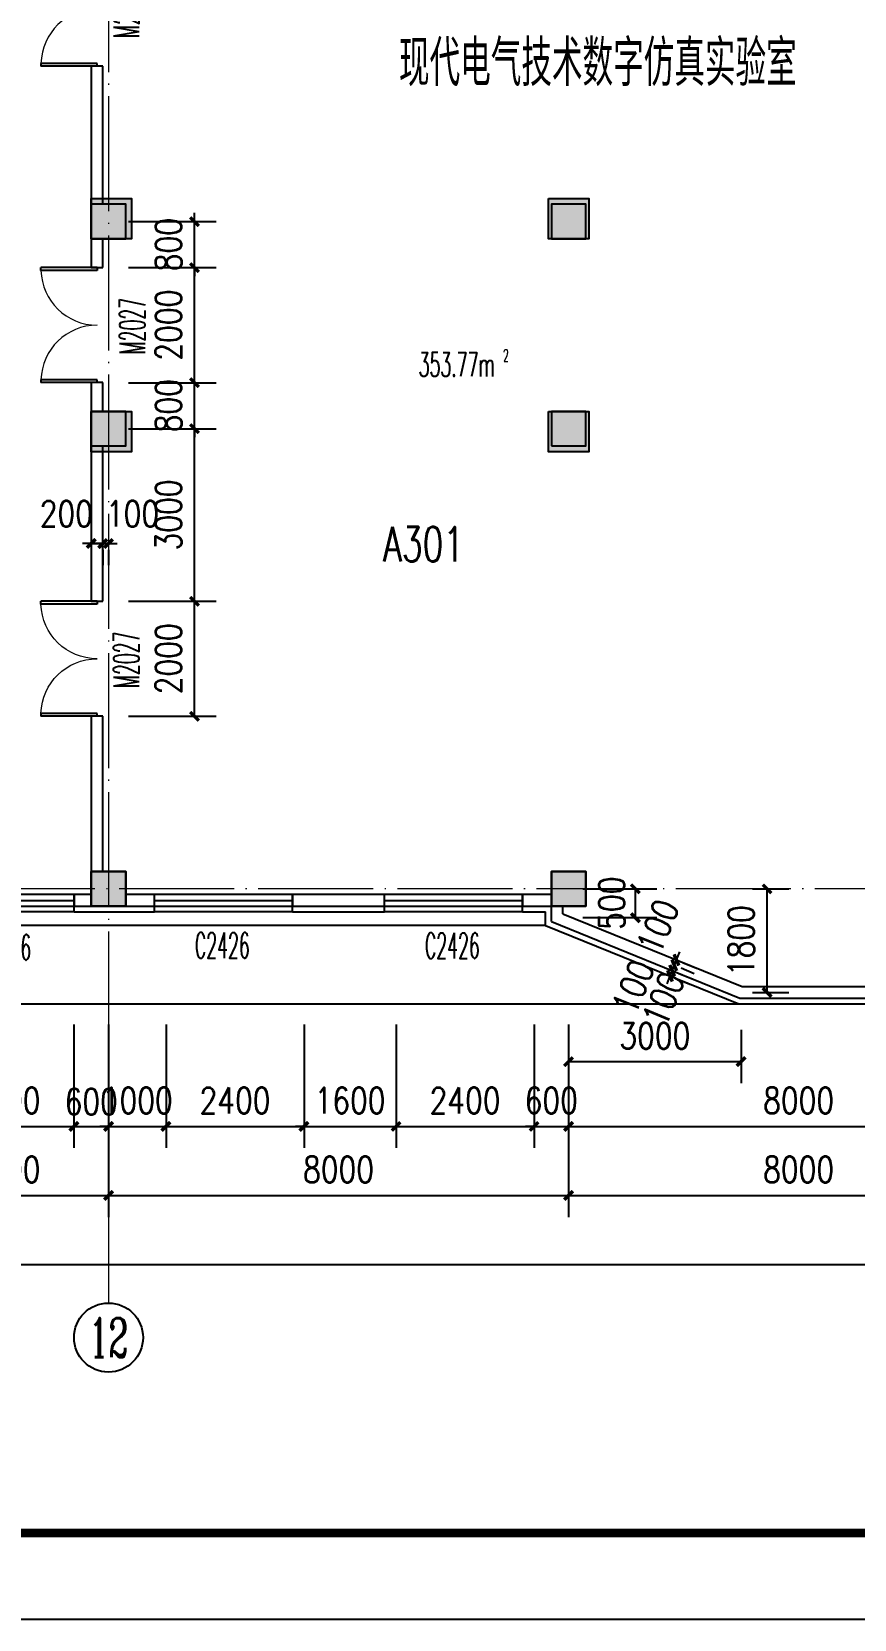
# Model space of a CAD drawing. Extents: x 1417642 to 3570900, y 124798 to 1191112.
# Drawn here: x 1523675 to 1537978, y 380098 to 407695 of the extents above; entities that cross this region are included whole.
import ezdxf
from ezdxf.enums import TextEntityAlignment as Align

# ---------------------------------------------------------------- set-up
doc = ezdxf.new("R2010")
doc.units = 0
doc.header["$LTSCALE"] = 1000
doc.header["$MEASUREMENT"] = 0
doc.linetypes.add('DOTE', pattern=[2.42, 2, -0.2, 0.02, -0.2])
doc.layers.get('0').update_dxf_attribs({"linetype": 'CONTINUOUS'})
doc.layers.get('Defpoints').update_dxf_attribs({"linetype": 'CONTINUOUS'})
for name, color, linetype in [('AXIS', 3, 'CONTINUOUS'), ('AXIS_TEXT', 7, 'CONTINUOUS'), ('colu', 2, 'CONTINUOUS'), ('COLUMN', 9, 'CONTINUOUS'), ('DOTE', 1, 'DOTE'), ('PUB_DIM', 3, 'CONTINUOUS'), ('PUB_HATCH', 8, 'CONTINUOUS'), ('PUB_TEXT', 40, 'CONTINUOUS'), ('PUB_TITLE', 4, 'CONTINUOUS'), ('SPACE', 7, 'CONTINUOUS'), ('SURFACE', 6, 'CONTINUOUS'), ('tiaozheng', 20, 'CONTINUOUS'), ('WALL', 4, 'CONTINUOUS'), ('WINDOW', 2, 'CONTINUOUS'), ('WINDOW_TEXT', 7, 'CONTINUOUS'), ('填充', 252, 'CONTINUOUS'), ('柱填充 @ 1', 8, 'CONTINUOUS'), ('立面造型', 40, 'CONTINUOUS')]:
    doc.layers.add(name, color=color, linetype=linetype)
doc.styles.add('_TCH_AXIS', font='COMPLEX', dxfattribs={"bigfont": 'GBCBIG'})
doc.styles.add('_TCH_SPACE', font='ROMANS', dxfattribs={"width": 0.7, "height": 5, "bigfont": 'Z'})
doc.styles.add('_TCH_WINDOW', font='ROMANS.shx', dxfattribs={"width": 0.7, "height": 400, "bigfont": 'Z.shx'})
doc.styles.add('DIM_FONT', font='SIMPLEX.shx', dxfattribs={"width": 0.8})
doc.styles.add('Z', font='ROMANS', dxfattribs={"width": 0.7, "bigfont": 'Z'})
doc.dimstyles.new('DIMN150', dxfattribs={"dimscale": 1.5, "dimtxt": 300, "dimasz": 100, "dimexe": 250, "dimexo": 300, "dimgap": 150, "dimtad": 1, "dimdec": 0, "dimzin": 0, "dimdsep": 46, "dimtxsty": 'DIM_FONT', "dimblk": 'ARCHTICK', "dimcen": 0.09, "dimdle": 1.5, "dimclrt": 7, "dimazin": 2, "dimtfac": 1, "dimtdec": 0, "dimtix": 1, "dimtmove": 2, "dimatfit": 3, "dimldrblk": 'ARCHTICK', "dimfxl": 1, "dimtolj": 1, "dimtzin": 0, "dimarcsym": 0})

# ---------------------------------------------------------------- blocks, each defined once
blk = doc.blocks.new('5873')
at = {"layer": '柱填充 @ 1', "ltscale": 1000}
for points in [[(1588828, 706185), (1589528, 706185), (1589528, 705485), (1588828, 705485)], [(1596778, 706185), (1597478, 706185), (1597478, 705485), (1596778, 705485)], [(1588828, 702485), (1589528, 702485), (1589528, 701785), (1588828, 701785)], [(1596778, 702485), (1597478, 702485), (1597478, 701785), (1596778, 701785)], [(1588828, 694485), (1589428, 694485), (1589428, 693885), (1588828, 693885)], [(1596828, 694485), (1597428, 694485), (1597428, 693885), (1596828, 693885)]]:
    blk.add_hatch(color=256, dxfattribs=at).paths.add_polyline_path(points)
at = {"layer": 'colu', "ltscale": 1000}
for points in [[(1588828, 706185), (1589528, 706185), (1589528, 705485), (1588828, 705485)], [(1596778, 706185), (1597478, 706185), (1597478, 705485), (1596778, 705485)], [(1588828, 702485), (1589528, 702485), (1589528, 701785), (1588828, 701785)], [(1596778, 702485), (1597478, 702485), (1597478, 701785), (1596778, 701785)], [(1588828, 694485), (1589428, 694485), (1589428, 693885), (1588828, 693885)], [(1596828, 694485), (1597428, 694485), (1597428, 693885), (1596828, 693885)]]:
    blk.add_lwpolyline(points, close=True, dxfattribs=at)
blk = doc.blocks.new('_ArchTick')
at = {"color": 0, "linetype": 'ByBlock', "const_width": 0.4}
blk.add_lwpolyline([(-0.5, -0.5), (0.5, 0.5)], dxfattribs=at)
blk = doc.blocks.new('*D1633')
at = {"layer": 'Defpoints', "color": 0}
for p in [(1524910, 399138), (1525010, 399138), (1525010, 398799)]:
    blk.add_point(p, dxfattribs=at)
at = {"layer": 'PUB_DIM', "color": 0, "lineweight": -2}
for p, q in [((1524910, 398799), (1524760, 398799)), ((1524910, 398799), (1525010, 398799)), ((1525010, 398799), (1525160, 398799)), ((1524910, 398688), (1524910, 398424)), ((1525010, 398688), (1525010, 398424))]:
    blk.add_line(p, q, dxfattribs=at)
at = {"layer": 'PUB_DIM', "color": 0, "lineweight": -2, "xscale": 150, "yscale": 150, "zscale": 150}
blk.add_blockref('_ArchTick', (1524910, 398799), dxfattribs=at)
at = {"layer": 'PUB_DIM', "color": 0, "lineweight": -2, "xscale": 150, "yscale": 150, "zscale": 150, "rotation": 180}
blk.add_blockref('_ArchTick', (1525010, 398799), dxfattribs=at)
at = {"layer": 'PUB_DIM', "color": 7, "insert": (1525428, 399317), "char_height": 450, "attachment_point": 5, "style": 'DIM_FONT'}
blk.add_mtext('\\A1;100', dxfattribs=at)
blk = doc.blocks.new('*D1634')
at = {"layer": 'Defpoints', "color": 0}
for p in [(1524710, 399138), (1524910, 399138), (1524910, 398799)]:
    blk.add_point(p, dxfattribs=at)
at = {"layer": 'PUB_DIM', "color": 0, "lineweight": -2}
for p, q in [((1524710, 398799), (1524560, 398799)), ((1524710, 398799), (1524910, 398799)), ((1524910, 398799), (1525060, 398799)), ((1524710, 398688), (1524710, 398424)), ((1524910, 398688), (1524910, 398424))]:
    blk.add_line(p, q, dxfattribs=at)
at = {"layer": 'PUB_DIM', "color": 0, "lineweight": -2, "xscale": 150, "yscale": 150, "zscale": 150}
blk.add_blockref('_ArchTick', (1524710, 398799), dxfattribs=at)
at = {"layer": 'PUB_DIM', "color": 0, "lineweight": -2, "xscale": 150, "yscale": 150, "zscale": 150, "rotation": 180}
blk.add_blockref('_ArchTick', (1524910, 398799), dxfattribs=at)
at = {"layer": 'PUB_DIM', "color": 7, "insert": (1524277, 399317), "char_height": 450, "attachment_point": 5, "style": 'DIM_FONT'}
blk.add_mtext('\\A1;200', dxfattribs=at)
blk = doc.blocks.new('*D1647')
at = {"layer": 'Defpoints', "color": 0}
for p in [(1534587, 391682), (1534549, 391589), (1534886, 391560)]:
    blk.add_point(p, dxfattribs=at)
at = {"layer": 'PUB_DIM', "color": 0, "lineweight": -2}
for p, q in [((1534886, 391560), (1534942, 391699)), ((1534848, 391468), (1534792, 391329)), ((1534848, 391468), (1534886, 391560)), ((1534966, 391420), (1535196, 391326)), ((1535004, 391512), (1535233, 391419))]:
    blk.add_line(p, q, dxfattribs=at)
at = {"layer": 'PUB_DIM', "color": 0, "lineweight": -2, "xscale": 150, "yscale": 150, "zscale": 150}
for p, rotation in [((1534848, 391468), 67.89055165655931), ((1534886, 391560), 247.8905516565593)]:
    blk.add_blockref('_ArchTick', p, dxfattribs=dict(at, rotation=rotation))
at = {"layer": 'PUB_DIM', "color": 7, "insert": (1534564, 392142), "char_height": 450, "attachment_point": 5, "rotation": 67.8906, "style": 'DIM_FONT'}
blk.add_mtext('\\A1;100', dxfattribs=at)
blk = doc.blocks.new('*D1648')
at = {"layer": 'Defpoints', "color": 0}
for p in [(1534512, 391496), (1534549, 391589), (1534848, 391468)]:
    blk.add_point(p, dxfattribs=at)
at = {"layer": 'PUB_DIM', "color": 0, "lineweight": -2}
for p, q in [((1534848, 391468), (1534905, 391606)), ((1534811, 391375), (1534754, 391236)), ((1534811, 391375), (1534848, 391468)), ((1534928, 391327), (1535158, 391234)), ((1534966, 391420), (1535196, 391326))]:
    blk.add_line(p, q, dxfattribs=at)
at = {"layer": 'PUB_DIM', "color": 0, "lineweight": -2, "xscale": 150, "yscale": 150, "zscale": 150}
for p, rotation in [((1534848, 391468), 247.8905516565554), ((1534811, 391375), 67.89055165655539)]:
    blk.add_blockref('_ArchTick', p, dxfattribs=dict(at, rotation=rotation))
at = {"layer": 'PUB_DIM', "color": 7, "insert": (1534660, 390883), "char_height": 450, "attachment_point": 5, "rotation": 67.8906, "style": 'DIM_FONT'}
blk.add_mtext('\\A1;100', dxfattribs=at)
blk = doc.blocks.new('*D1649')
at = {"layer": 'Defpoints', "color": 0}
for p in [(1534474, 391404), (1534512, 391496), (1534811, 391375)]:
    blk.add_point(p, dxfattribs=at)
at = {"layer": 'PUB_DIM', "color": 0, "lineweight": -2}
for p, q in [((1534773, 391282), (1534811, 391375)), ((1534811, 391375), (1534867, 391514)), ((1534928, 391327), (1535158, 391234)), ((1534773, 391282), (1534717, 391143)), ((1534891, 391234), (1535120, 391141))]:
    blk.add_line(p, q, dxfattribs=at)
at = {"layer": 'PUB_DIM', "color": 0, "lineweight": -2, "xscale": 150, "yscale": 150, "zscale": 150}
for p, rotation in [((1534773, 391282), 67.89055165659784), ((1534811, 391375), 247.8905516565978)]:
    blk.add_blockref('_ArchTick', p, dxfattribs=dict(at, rotation=rotation))
at = {"layer": 'PUB_DIM', "color": 7, "insert": (1534136, 391090), "char_height": 450, "attachment_point": 5, "rotation": 67.8906, "style": 'DIM_FONT'}
blk.add_mtext('\\A1;100', dxfattribs=at)
blk = doc.blocks.new('*D1746')
at = {"layer": 'Defpoints', "color": 0}
for p in [(1532810, 392795), (1534172, 392795), (1532810, 392295)]:
    blk.add_point(p, dxfattribs=at)
at = {"layer": 'PUB_DIM', "color": 0, "lineweight": -2}
for p, q in [((1533260, 392795), (1534547, 392795)), ((1534172, 392293), (1534172, 392798)), ((1533260, 392295), (1534547, 392295))]:
    blk.add_line(p, q, dxfattribs=at)
at = {"layer": 'PUB_DIM', "color": 0, "lineweight": -2, "xscale": 150, "yscale": 150, "zscale": 150}
for p, rotation in [((1534172, 392795), 90), ((1534172, 392295), 270)]:
    blk.add_blockref('_ArchTick', p, dxfattribs=dict(at, rotation=rotation))
at = {"layer": 'PUB_DIM', "color": 7, "insert": (1533760, 392547), "char_height": 450, "attachment_point": 5, "rotation": 90, "style": 'DIM_FONT'}
blk.add_mtext('\\A1;500', dxfattribs=at)
blk = doc.blocks.new('*D1747')
at = {"layer": 'Defpoints', "color": 0}
for p in [(1533010, 390795), (1536010, 390795), (1536010, 389792)]:
    blk.add_point(p, dxfattribs=at)
at = {"layer": 'PUB_DIM', "color": 0, "lineweight": -2}
for p, q in [((1533010, 390345), (1533010, 389417)), ((1536010, 390345), (1536010, 389417)), ((1533008, 389792), (1536013, 389792))]:
    blk.add_line(p, q, dxfattribs=at)
at = {"layer": 'PUB_DIM', "color": 0, "lineweight": -2, "xscale": 150, "yscale": 150, "zscale": 150, "rotation": 180}
blk.add_blockref('_ArchTick', (1533010, 389792), dxfattribs=at)
at = {"layer": 'PUB_DIM', "color": 0, "lineweight": -2, "xscale": 150, "yscale": 150, "zscale": 150}
blk.add_blockref('_ArchTick', (1536010, 389792), dxfattribs=at)
at = {"layer": 'PUB_DIM', "color": 7, "insert": (1534510, 390242), "char_height": 450, "attachment_point": 5, "style": 'DIM_FONT'}
blk.add_mtext('\\A1;3000', dxfattribs=at)
blk = doc.blocks.new('*D1748')
at = {"layer": 'Defpoints', "color": 0}
for p in [(1535760, 392795), (1536462, 392795), (1535760, 390995)]:
    blk.add_point(p, dxfattribs=at)
at = {"layer": 'PUB_DIM', "color": 0, "lineweight": -2}
for p, q in [((1536210, 392795), (1536837, 392795)), ((1536462, 390993), (1536462, 392798)), ((1536210, 390995), (1536837, 390995))]:
    blk.add_line(p, q, dxfattribs=at)
at = {"layer": 'PUB_DIM', "color": 0, "lineweight": -2, "xscale": 150, "yscale": 150, "zscale": 150}
for p, rotation in [((1536462, 392795), 90), ((1536462, 390995), 270)]:
    blk.add_blockref('_ArchTick', p, dxfattribs=dict(at, rotation=rotation))
at = {"layer": 'PUB_DIM', "color": 7, "insert": (1536012, 391895), "char_height": 450, "attachment_point": 5, "rotation": 90, "style": 'DIM_FONT'}
blk.add_mtext('\\A1;1800', dxfattribs=at)
blk = doc.blocks.new('*D1882')
at = {"layer": 'Defpoints', "color": 0}
for p in [(1524910, 404395), (1526505, 404395), (1524910, 403595)]:
    blk.add_point(p, dxfattribs=at)
at = {"layer": 'PUB_DIM', "color": 0, "lineweight": -2}
for p, q in [((1525360, 404395), (1526880, 404395)), ((1526505, 404395), (1526505, 404545)), ((1526505, 403595), (1526505, 404395)), ((1525360, 403595), (1526880, 403595)), ((1526505, 403595), (1526505, 403445))]:
    blk.add_line(p, q, dxfattribs=at)
at = {"layer": 'PUB_DIM', "color": 0, "lineweight": -2, "xscale": 150, "yscale": 150, "zscale": 150}
for p, rotation in [((1526505, 404395), 270), ((1526505, 403595), 90)]:
    blk.add_blockref('_ArchTick', p, dxfattribs=dict(at, rotation=rotation))
at = {"layer": 'PUB_DIM', "color": 7, "insert": (1526055, 403995), "char_height": 450, "attachment_point": 5, "rotation": 90, "style": 'DIM_FONT'}
blk.add_mtext('\\A1;800', dxfattribs=at)
blk = doc.blocks.new('*D1883')
at = {"layer": 'Defpoints', "color": 0}
for p in [(1524910, 403595), (1526505, 403595), (1524910, 401595)]:
    blk.add_point(p, dxfattribs=at)
at = {"layer": 'PUB_DIM', "color": 0, "lineweight": -2}
for p, q in [((1525360, 403595), (1526880, 403595)), ((1526505, 401593), (1526505, 403598)), ((1525360, 401595), (1526880, 401595))]:
    blk.add_line(p, q, dxfattribs=at)
at = {"layer": 'PUB_DIM', "color": 0, "lineweight": -2, "xscale": 150, "yscale": 150, "zscale": 150}
for p, rotation in [((1526505, 403595), 90), ((1526505, 401595), 270)]:
    blk.add_blockref('_ArchTick', p, dxfattribs=dict(at, rotation=rotation))
at = {"layer": 'PUB_DIM', "color": 7, "insert": (1526055, 402595), "char_height": 450, "attachment_point": 5, "rotation": 90, "style": 'DIM_FONT'}
blk.add_mtext('\\A1;2000', dxfattribs=at)
blk = doc.blocks.new('*D1884')
at = {"layer": 'Defpoints', "color": 0}
for p in [(1524910, 401595), (1526505, 401595), (1524910, 400795)]:
    blk.add_point(p, dxfattribs=at)
at = {"layer": 'PUB_DIM', "color": 0, "lineweight": -2}
for p, q in [((1525360, 401595), (1526880, 401595)), ((1526505, 401595), (1526505, 401745)), ((1526505, 400795), (1526505, 401595)), ((1525360, 400795), (1526880, 400795)), ((1526505, 400795), (1526505, 400645))]:
    blk.add_line(p, q, dxfattribs=at)
at = {"layer": 'PUB_DIM', "color": 0, "lineweight": -2, "xscale": 150, "yscale": 150, "zscale": 150}
for p, rotation in [((1526505, 401595), 270), ((1526505, 400795), 90)]:
    blk.add_blockref('_ArchTick', p, dxfattribs=dict(at, rotation=rotation))
at = {"layer": 'PUB_DIM', "color": 7, "insert": (1526055, 401195), "char_height": 450, "attachment_point": 5, "rotation": 90, "style": 'DIM_FONT'}
blk.add_mtext('\\A1;800', dxfattribs=at)
blk = doc.blocks.new('*D1885')
at = {"layer": 'Defpoints', "color": 0}
for p in [(1524910, 400795), (1526505, 400795), (1524910, 397795)]:
    blk.add_point(p, dxfattribs=at)
at = {"layer": 'PUB_DIM', "color": 0, "lineweight": -2}
for p, q in [((1525360, 400795), (1526880, 400795)), ((1526505, 397793), (1526505, 400798)), ((1525360, 397795), (1526880, 397795))]:
    blk.add_line(p, q, dxfattribs=at)
at = {"layer": 'PUB_DIM', "color": 0, "lineweight": -2, "xscale": 150, "yscale": 150, "zscale": 150}
for p, rotation in [((1526505, 400795), 90), ((1526505, 397795), 270)]:
    blk.add_blockref('_ArchTick', p, dxfattribs=dict(at, rotation=rotation))
at = {"layer": 'PUB_DIM', "color": 7, "insert": (1526055, 399295), "char_height": 450, "attachment_point": 5, "rotation": 90, "style": 'DIM_FONT'}
blk.add_mtext('\\A1;3000', dxfattribs=at)
blk = doc.blocks.new('*D1886')
at = {"layer": 'Defpoints', "color": 0}
for p in [(1524910, 397795), (1526505, 397795), (1524910, 395795)]:
    blk.add_point(p, dxfattribs=at)
at = {"layer": 'PUB_DIM', "color": 0, "lineweight": -2}
for p, q in [((1525360, 397795), (1526880, 397795)), ((1526505, 395793), (1526505, 397798)), ((1525360, 395795), (1526880, 395795))]:
    blk.add_line(p, q, dxfattribs=at)
at = {"layer": 'PUB_DIM', "color": 0, "lineweight": -2, "xscale": 150, "yscale": 150, "zscale": 150}
for p, rotation in [((1526505, 397795), 90), ((1526505, 395795), 270)]:
    blk.add_blockref('_ArchTick', p, dxfattribs=dict(at, rotation=rotation))
at = {"layer": 'PUB_DIM', "color": 7, "insert": (1526055, 396795), "char_height": 450, "attachment_point": 5, "rotation": 90, "style": 'DIM_FONT'}
blk.add_mtext('\\A1;2000', dxfattribs=at)
blk = doc.blocks.new('*D2039')
at = {"layer": 'AXIS', "color": 0, "lineweight": -2}
for p, q in [((1439810, 388789), (1439810, 385891)), ((1588610, 388789), (1588610, 385891)), ((1439808, 386266), (1588613, 386266))]:
    blk.add_line(p, q, dxfattribs=at)
at = {"layer": 'Defpoints', "color": 0}
for p in [(1439810, 389239), (1588610, 389239), (1588610, 386266)]:
    blk.add_point(p, dxfattribs=at)
at = {"layer": 'AXIS', "color": 0, "lineweight": -2, "xscale": 150, "yscale": 150, "zscale": 150, "rotation": 180}
blk.add_blockref('_ArchTick', (1439810, 386266), dxfattribs=at)
at = {"layer": 'AXIS', "color": 0, "lineweight": -2, "xscale": 150, "yscale": 150, "zscale": 150}
blk.add_blockref('_ArchTick', (1588610, 386266), dxfattribs=at)
at = {"layer": 'AXIS', "color": 7, "insert": (1514210, 386716), "char_height": 450, "attachment_point": 5, "style": 'DIM_FONT'}
blk.add_mtext('\\A1;148800', dxfattribs=at)
blk = doc.blocks.new('*D2050')
at = {"layer": 'AXIS', "color": 0, "lineweight": -2}
for p, q in [((1521410, 389773), (1521410, 387091)), ((1525010, 389773), (1525010, 387091)), ((1521408, 387466), (1525013, 387466))]:
    blk.add_line(p, q, dxfattribs=at)
at = {"layer": 'Defpoints', "color": 0}
for p in [(1521410, 390223), (1525010, 390223), (1525010, 387466)]:
    blk.add_point(p, dxfattribs=at)
at = {"layer": 'AXIS', "color": 0, "lineweight": -2, "xscale": 150, "yscale": 150, "zscale": 150, "rotation": 180}
blk.add_blockref('_ArchTick', (1521410, 387466), dxfattribs=at)
at = {"layer": 'AXIS', "color": 0, "lineweight": -2, "xscale": 150, "yscale": 150, "zscale": 150}
blk.add_blockref('_ArchTick', (1525010, 387466), dxfattribs=at)
at = {"layer": 'AXIS', "color": 7, "insert": (1523210, 387916), "char_height": 450, "attachment_point": 5, "style": 'DIM_FONT'}
blk.add_mtext('\\A1;3600', dxfattribs=at)
blk = doc.blocks.new('*D2051')
at = {"layer": 'AXIS', "color": 0, "lineweight": -2}
for p, q in [((1525010, 389773), (1525010, 387091)), ((1533010, 389773), (1533010, 387091)), ((1525008, 387466), (1533013, 387466))]:
    blk.add_line(p, q, dxfattribs=at)
at = {"layer": 'Defpoints', "color": 0}
for p in [(1525010, 390223), (1533010, 390223), (1533010, 387466)]:
    blk.add_point(p, dxfattribs=at)
at = {"layer": 'AXIS', "color": 0, "lineweight": -2, "xscale": 150, "yscale": 150, "zscale": 150, "rotation": 180}
blk.add_blockref('_ArchTick', (1525010, 387466), dxfattribs=at)
at = {"layer": 'AXIS', "color": 0, "lineweight": -2, "xscale": 150, "yscale": 150, "zscale": 150}
blk.add_blockref('_ArchTick', (1533010, 387466), dxfattribs=at)
at = {"layer": 'AXIS', "color": 7, "insert": (1529010, 387916), "char_height": 450, "attachment_point": 5, "style": 'DIM_FONT'}
blk.add_mtext('\\A1;8000', dxfattribs=at)
blk = doc.blocks.new('*D2052')
at = {"layer": 'AXIS', "color": 0, "lineweight": -2}
for p, q in [((1533010, 389773), (1533010, 387091)), ((1541010, 389773), (1541010, 387091)), ((1533008, 387466), (1541013, 387466))]:
    blk.add_line(p, q, dxfattribs=at)
at = {"layer": 'Defpoints', "color": 0}
for p in [(1533010, 390223), (1541010, 390223), (1541010, 387466)]:
    blk.add_point(p, dxfattribs=at)
at = {"layer": 'AXIS', "color": 0, "lineweight": -2, "xscale": 150, "yscale": 150, "zscale": 150, "rotation": 180}
blk.add_blockref('_ArchTick', (1533010, 387466), dxfattribs=at)
at = {"layer": 'AXIS', "color": 0, "lineweight": -2, "xscale": 150, "yscale": 150, "zscale": 150}
blk.add_blockref('_ArchTick', (1541010, 387466), dxfattribs=at)
at = {"layer": 'AXIS', "color": 7, "insert": (1537010, 387916), "char_height": 450, "attachment_point": 5, "style": 'DIM_FONT'}
blk.add_mtext('\\A1;8000', dxfattribs=at)
blk = doc.blocks.new('*D2169')
at = {"layer": 'Defpoints', "color": 0}
for p in [(1522010, 390886), (1524410, 390886), (1524410, 388666)]:
    blk.add_point(p, dxfattribs=at)
at = {"layer": 'PUB_DIM', "color": 0, "lineweight": -2}
for p, q in [((1522010, 390436), (1522010, 388291)), ((1524410, 390436), (1524410, 388291)), ((1522008, 388666), (1524413, 388666))]:
    blk.add_line(p, q, dxfattribs=at)
at = {"layer": 'PUB_DIM', "color": 0, "lineweight": -2, "xscale": 150, "yscale": 150, "zscale": 150, "rotation": 180}
blk.add_blockref('_ArchTick', (1522010, 388666), dxfattribs=at)
at = {"layer": 'PUB_DIM', "color": 0, "lineweight": -2, "xscale": 150, "yscale": 150, "zscale": 150}
blk.add_blockref('_ArchTick', (1524410, 388666), dxfattribs=at)
at = {"layer": 'PUB_DIM', "color": 7, "insert": (1523210, 389116), "char_height": 450, "attachment_point": 5, "style": 'DIM_FONT'}
blk.add_mtext('\\A1;2400', dxfattribs=at)
blk = doc.blocks.new('*D2170')
at = {"layer": 'Defpoints', "color": 0}
for p in [(1524410, 390886), (1525010, 390886), (1525010, 388666)]:
    blk.add_point(p, dxfattribs=at)
at = {"layer": 'PUB_DIM', "color": 0, "lineweight": -2}
for p, q in [((1524410, 390436), (1524410, 388291)), ((1525010, 390436), (1525010, 388291)), ((1524408, 388666), (1525013, 388666))]:
    blk.add_line(p, q, dxfattribs=at)
at = {"layer": 'PUB_DIM', "color": 0, "lineweight": -2, "xscale": 150, "yscale": 150, "zscale": 150, "rotation": 180}
blk.add_blockref('_ArchTick', (1524410, 388666), dxfattribs=at)
at = {"layer": 'PUB_DIM', "color": 0, "lineweight": -2, "xscale": 150, "yscale": 150, "zscale": 150}
blk.add_blockref('_ArchTick', (1525010, 388666), dxfattribs=at)
at = {"layer": 'PUB_DIM', "color": 7, "insert": (1524710, 389096), "char_height": 450, "attachment_point": 5, "style": 'DIM_FONT'}
blk.add_mtext('\\A1;600', dxfattribs=at)
blk = doc.blocks.new('*D2171')
at = {"layer": 'Defpoints', "color": 0}
for p in [(1525010, 390886), (1526010, 390886), (1526010, 388666)]:
    blk.add_point(p, dxfattribs=at)
at = {"layer": 'PUB_DIM', "color": 0, "lineweight": -2}
for p, q in [((1525010, 390436), (1525010, 388291)), ((1526010, 390436), (1526010, 388291)), ((1525010, 388666), (1524860, 388666)), ((1525010, 388666), (1526010, 388666)), ((1526010, 388666), (1526160, 388666))]:
    blk.add_line(p, q, dxfattribs=at)
at = {"layer": 'PUB_DIM', "color": 0, "lineweight": -2, "xscale": 150, "yscale": 150, "zscale": 150}
blk.add_blockref('_ArchTick', (1525010, 388666), dxfattribs=at)
at = {"layer": 'PUB_DIM', "color": 0, "lineweight": -2, "xscale": 150, "yscale": 150, "zscale": 150, "rotation": 180}
blk.add_blockref('_ArchTick', (1526010, 388666), dxfattribs=at)
at = {"layer": 'PUB_DIM', "color": 7, "insert": (1525510, 389116), "char_height": 450, "attachment_point": 5, "style": 'DIM_FONT'}
blk.add_mtext('\\A1;1000', dxfattribs=at)
blk = doc.blocks.new('*D2172')
at = {"layer": 'Defpoints', "color": 0}
for p in [(1526010, 390886), (1528410, 390886), (1528410, 388666)]:
    blk.add_point(p, dxfattribs=at)
at = {"layer": 'PUB_DIM', "color": 0, "lineweight": -2}
for p, q in [((1526010, 390436), (1526010, 388291)), ((1528410, 390436), (1528410, 388291)), ((1526008, 388666), (1528413, 388666))]:
    blk.add_line(p, q, dxfattribs=at)
at = {"layer": 'PUB_DIM', "color": 0, "lineweight": -2, "xscale": 150, "yscale": 150, "zscale": 150, "rotation": 180}
blk.add_blockref('_ArchTick', (1526010, 388666), dxfattribs=at)
at = {"layer": 'PUB_DIM', "color": 0, "lineweight": -2, "xscale": 150, "yscale": 150, "zscale": 150}
blk.add_blockref('_ArchTick', (1528410, 388666), dxfattribs=at)
at = {"layer": 'PUB_DIM', "color": 7, "insert": (1527210, 389116), "char_height": 450, "attachment_point": 5, "style": 'DIM_FONT'}
blk.add_mtext('\\A1;2400', dxfattribs=at)
blk = doc.blocks.new('*D2173')
at = {"layer": 'Defpoints', "color": 0}
for p in [(1528410, 390886), (1530010, 390886), (1530010, 388666)]:
    blk.add_point(p, dxfattribs=at)
at = {"layer": 'PUB_DIM', "color": 0, "lineweight": -2}
for p, q in [((1528410, 390436), (1528410, 388291)), ((1530010, 390436), (1530010, 388291)), ((1528410, 388666), (1528260, 388666)), ((1528410, 388666), (1530010, 388666)), ((1530010, 388666), (1530160, 388666))]:
    blk.add_line(p, q, dxfattribs=at)
at = {"layer": 'PUB_DIM', "color": 0, "lineweight": -2, "xscale": 150, "yscale": 150, "zscale": 150}
blk.add_blockref('_ArchTick', (1528410, 388666), dxfattribs=at)
at = {"layer": 'PUB_DIM', "color": 0, "lineweight": -2, "xscale": 150, "yscale": 150, "zscale": 150, "rotation": 180}
blk.add_blockref('_ArchTick', (1530010, 388666), dxfattribs=at)
at = {"layer": 'PUB_DIM', "color": 7, "insert": (1529210, 389116), "char_height": 450, "attachment_point": 5, "style": 'DIM_FONT'}
blk.add_mtext('\\A1;1600', dxfattribs=at)
blk = doc.blocks.new('*D2174')
at = {"layer": 'Defpoints', "color": 0}
for p in [(1530010, 390886), (1532410, 390886), (1532410, 388666)]:
    blk.add_point(p, dxfattribs=at)
at = {"layer": 'PUB_DIM', "color": 0, "lineweight": -2}
for p, q in [((1530010, 390436), (1530010, 388291)), ((1532410, 390436), (1532410, 388291)), ((1530008, 388666), (1532413, 388666))]:
    blk.add_line(p, q, dxfattribs=at)
at = {"layer": 'PUB_DIM', "color": 0, "lineweight": -2, "xscale": 150, "yscale": 150, "zscale": 150, "rotation": 180}
blk.add_blockref('_ArchTick', (1530010, 388666), dxfattribs=at)
at = {"layer": 'PUB_DIM', "color": 0, "lineweight": -2, "xscale": 150, "yscale": 150, "zscale": 150}
blk.add_blockref('_ArchTick', (1532410, 388666), dxfattribs=at)
at = {"layer": 'PUB_DIM', "color": 7, "insert": (1531210, 389116), "char_height": 450, "attachment_point": 5, "style": 'DIM_FONT'}
blk.add_mtext('\\A1;2400', dxfattribs=at)
blk = doc.blocks.new('*D2175')
at = {"layer": 'Defpoints', "color": 0}
for p in [(1532410, 390886), (1533010, 390886), (1533010, 388666)]:
    blk.add_point(p, dxfattribs=at)
at = {"layer": 'PUB_DIM', "color": 0, "lineweight": -2}
for p, q in [((1532410, 390436), (1532410, 388291)), ((1533010, 390436), (1533010, 388291)), ((1532410, 388666), (1532260, 388666)), ((1532410, 388666), (1533010, 388666)), ((1533010, 388666), (1533160, 388666))]:
    blk.add_line(p, q, dxfattribs=at)
at = {"layer": 'PUB_DIM', "color": 0, "lineweight": -2, "xscale": 150, "yscale": 150, "zscale": 150}
blk.add_blockref('_ArchTick', (1532410, 388666), dxfattribs=at)
at = {"layer": 'PUB_DIM', "color": 0, "lineweight": -2, "xscale": 150, "yscale": 150, "zscale": 150, "rotation": 180}
blk.add_blockref('_ArchTick', (1533010, 388666), dxfattribs=at)
at = {"layer": 'PUB_DIM', "color": 7, "insert": (1532710, 389116), "char_height": 450, "attachment_point": 5, "style": 'DIM_FONT'}
blk.add_mtext('\\A1;600', dxfattribs=at)
blk = doc.blocks.new('*D2176')
at = {"layer": 'Defpoints', "color": 0}
for p in [(1533010, 390886), (1541010, 390886), (1541010, 388666)]:
    blk.add_point(p, dxfattribs=at)
at = {"layer": 'PUB_DIM', "color": 0, "lineweight": -2}
for p, q in [((1533010, 390436), (1533010, 388291)), ((1541010, 390436), (1541010, 388291)), ((1533008, 388666), (1541013, 388666))]:
    blk.add_line(p, q, dxfattribs=at)
at = {"layer": 'PUB_DIM', "color": 0, "lineweight": -2, "xscale": 150, "yscale": 150, "zscale": 150, "rotation": 180}
blk.add_blockref('_ArchTick', (1533010, 388666), dxfattribs=at)
at = {"layer": 'PUB_DIM', "color": 0, "lineweight": -2, "xscale": 150, "yscale": 150, "zscale": 150}
blk.add_blockref('_ArchTick', (1541010, 388666), dxfattribs=at)
at = {"layer": 'PUB_DIM', "color": 7, "insert": (1537010, 389116), "char_height": 450, "attachment_point": 5, "style": 'DIM_FONT'}
blk.add_mtext('\\A1;8000', dxfattribs=at)
blk = doc.blocks.new('_FZH')
blk.add_lwpolyline([(-0.5, -0.5), (0.5, -0.5), (0.5, 0.5), (-0.5, 0.5)], close=True)
at = {"layer": 'PUB_HATCH'}
blk.add_solid([(-0.5, -0.5), (0.5, -0.5), (-0.5, 0.5), (0.5, 0.5)], dxfattribs=at)
blk = doc.blocks.new('$TCHSYS$WIN2D')
for p, q in [((-0.5, 0.5), (0.5, 0.5)), ((-0.5, 0.5), (-0.5, -0.5)), ((0.5, 0.5), (0.5, -0.5)), ((0.5, 0.167), (-0.5, 0.167)), ((0.5, -0.167), (-0.5, -0.167)), ((-0.5, -0.5), (0.5, -0.5))]:
    blk.add_line(p, q)
blk = doc.blocks.new('$DorLib2D$00000002')
for p, q in [((-0.5, 0), (-0.5, 0.4875)), ((-0.475, 0.4875), (-0.5, 0.4875)), ((-0.475, 0), (-0.475, 0.4875)), ((0.475, 0), (0.475, 0.4875)), ((0.475, 0.4875), (0.5, 0.4875)), ((0.5, 0), (0.5, 0.4875)), ((-0.5, 0), (-0.475, 0)), ((0.5, 0), (0.475, 0))]:
    blk.add_line(p, q)
at = {"lineweight": 13}
for centre, start, end in [((-0.4875, 0), 0, 88.53072), ((0.4875, 0), 91.46928, 180)]:
    blk.add_arc(centre, 0.4875, start, end, dxfattribs=at)

msp = doc.modelspace()

# ---------------------------------------------------------------- linework, layer by layer
at = {"layer": 'AXIS', "lineweight": 0}
msp.add_line((1525010.3, 386691.4), (1525010.3, 385594.9), dxfattribs=at)
at = {"layer": 'AXIS'}
msp.add_circle((1525010.3, 384994.9), 600, dxfattribs=at)
at = {"layer": 'DOTE', "lineweight": 0}
for points in [[(1525010.3, 469495.5), (1525010.3, 385594.9)], [(1597373.8, 392795.5), (1432083.9, 392795.5)]]:
    msp.add_lwpolyline(points, dxfattribs=at)
at = {"layer": 'PUB_TITLE'}
msp.add_lwpolyline([(1417642.3, 380098.4), (1618342.3, 380098.4), (1618342.3, 506248.4), (1417642.3, 506248.4)], close=True, dxfattribs=at)
at = {"layer": 'PUB_TITLE', "const_width": 150}
msp.add_lwpolyline([(1421392.3, 381598.4), (1616842.3, 381598.4), (1616842.3, 504748.4), (1421392.3, 504748.4)], close=True, dxfattribs=at)
at = {"layer": 'SURFACE'}
for p, q in [((1524410.3, 392395.5), (1524410.3, 392495.5)), ((1525810.3, 392395.5), (1525810.3, 392495.5)), ((1528210.3, 392395.5), (1528210.3, 392495.5)), ((1529810.3, 392395.5), (1529810.3, 392495.5)), ((1532210.3, 392395.5), (1532210.3, 392495.5)), ((1524410.3, 392395.5), (1525010.3, 392395.5)), ((1525010.3, 392395.5), (1525810.3, 392395.5)), ((1528210.3, 392395.5), (1529810.3, 392395.5)), ((1532210.3, 392395.5), (1532610.3, 392395.5)), ((1532610.3, 392160.8), (1532610.3, 392395.5)), ((1532610.3, 392160.8), (1535971.2, 390795.5)), ((1535971.2, 390795.5), (1541210.3, 390795.5))]:
    msp.add_line(p, q, dxfattribs=at)
at = {"layer": 'WALL'}
for p, q in [((1524910.3, 407095.5), (1524710.3, 407095.5)), ((1524710.3, 407095.5), (1524710.3, 404695.5)), ((1524910.3, 404695.5), (1524910.3, 407095.5)), ((1524710.3, 404095.5), (1524710.3, 403595.5)), ((1524910.3, 403595.5), (1524910.3, 404095.5)), ((1524710.3, 403595.5), (1524910.3, 403595.5)), ((1524910.3, 401595.5), (1524710.3, 401595.5)), ((1524710.3, 401595.5), (1524710.3, 401095.5)), ((1524910.3, 401095.5), (1524910.3, 401595.5)), ((1524710.3, 400495.5), (1524710.3, 397795.5)), ((1524910.3, 397795.5), (1524910.3, 400495.5)), ((1524710.3, 397795.5), (1524910.3, 397795.5)), ((1524910.3, 395795.5), (1524710.3, 395795.5)), ((1524710.3, 395795.5), (1524710.3, 393095.5)), ((1524910.3, 393095.5), (1524910.3, 395795.5)), ((1524710.3, 392695.5), (1524410.3, 392695.5)), ((1524410.3, 392695.5), (1524410.3, 392495.5)), ((1524410.3, 392495.5), (1524710.3, 392495.5)), ((1525810.3, 392695.5), (1525310.3, 392695.5)), ((1525310.3, 392495.5), (1525810.3, 392495.5)), ((1525810.3, 392495.5), (1525810.3, 392695.5)), ((1529810.3, 392695.5), (1528210.3, 392695.5)), ((1528210.3, 392695.5), (1528210.3, 392495.5)), ((1528210.3, 392495.5), (1529810.3, 392495.5)), ((1529810.3, 392495.5), (1529810.3, 392695.5)), ((1532710.3, 392695.5), (1532210.3, 392695.5)), ((1532210.3, 392695.5), (1532210.3, 392495.5)), ((1532210.3, 392495.5), (1532710.3, 392495.5)), ((1532710.3, 392228.1), (1532710.3, 392495.5)), ((1532910.3, 392362.8), (1532910.3, 392495.5)), ((1532710.3, 392228.1), (1535990.7, 390895.5)), ((1532910.3, 392362.8), (1536029.8, 391095.5)), ((1536029.8, 391095.5), (1540710.3, 391095.5)), ((1535990.7, 390895.5), (1540710.3, 390895.5))]:
    msp.add_line(p, q, dxfattribs=at)
at = {"layer": '立面造型'}
for p, q in [((1532610.3, 392160.8), (1521810.3, 392160.8)), ((1501810.3, 390795.5), (1536010.3, 390795.5))]:
    msp.add_line(p, q, dxfattribs=at)

# ---------------------------------------------------------------- block references
at = {"layer": 'COLUMN', "lineweight": 0, "xscale": 600, "yscale": 600, "zscale": 600}
for p in [(1525010.3, 404395.5), (1533010.3, 404395.5), (1525010.3, 400795.5), (1533010.3, 400795.5), (1525010.3, 392795.5), (1533010.3, 392795.5)]:
    msp.add_blockref('_FZH', p, dxfattribs=at)
at = {"layer": 'tiaozheng'}
msp.add_blockref('5873', (-64117.3, -301389.9), dxfattribs=at)
at = {"layer": 'WINDOW', "lineweight": 0}
ref = msp.add_blockref('$DorLib2D$00000002', (1524810.3, 408095.5), dxfattribs=dict(at, xscale=2000, yscale=2000, zscale=2000, rotation=90))
ref.add_attrib('A', 'M2027', (1525545.9, 407586.2), dxfattribs={"layer": 'WINDOW_TEXT', "lineweight": 0, "height": 446.25, "rotation": 90, "style": '_TCH_WINDOW', "width": 0.494118})
ref = msp.add_blockref('$DorLib2D$00000002', (1524810.3, 402595.5), dxfattribs=dict(at, xscale=2000, yscale=2000, zscale=2000, rotation=90))
ref.add_attrib('A', 'M2027', (1525645.9, 402086.2), dxfattribs={"layer": 'WINDOW_TEXT', "lineweight": 0, "height": 446.25, "rotation": 90, "style": '_TCH_WINDOW', "width": 0.494118})
ref = msp.add_blockref('$DorLib2D$00000002', (1524810.3, 396795.5), dxfattribs=dict(at, xscale=-2000, yscale=2000, zscale=-2000, rotation=90))
ref.add_attrib('A', 'M2027', (1525545.9, 396286.2), dxfattribs={"layer": 'WINDOW_TEXT', "lineweight": 0, "height": 446.25, "rotation": 90, "style": '_TCH_WINDOW', "width": 0.494118})
at = {"layer": 'WINDOW', "color": 2}
ref = msp.add_blockref('$TCHSYS$WIN2D', (1523210.3, 392545.5), dxfattribs=dict(at, xscale=-2400, yscale=-300, zscale=-2400))
ref.add_attrib('A', 'C2426', (1522711.5, 391556.5), dxfattribs={"layer": 'WINDOW_TEXT', "color": 2, "height": 446.25, "style": '_TCH_WINDOW', "width": 0.494118})
ref = msp.add_blockref('$TCHSYS$WIN2D', (1527010.3, 392545.5), dxfattribs=dict(at, xscale=-2400, yscale=-300, zscale=-2400))
ref.add_attrib('A', 'C2426', (1526511.5, 391588.5), dxfattribs={"layer": 'WINDOW_TEXT', "color": 2, "height": 446.25, "style": '_TCH_WINDOW', "width": 0.494118})
ref = msp.add_blockref('$TCHSYS$WIN2D', (1531010.3, 392545.5), dxfattribs=dict(at, xscale=-2400, yscale=-300, zscale=-2400))
ref.add_attrib('A', 'C2426', (1530511.5, 391585.3), dxfattribs={"layer": 'WINDOW_TEXT', "color": 2, "height": 446.25, "style": '_TCH_WINDOW', "width": 0.494118})

# ---------------------------------------------------------------- texts
at = {"layer": 'AXIS_TEXT', "style": '_TCH_AXIS', "width": 0.724138}
msp.add_text('12', height=678.82, dxfattribs=at).set_placement((1524670.9, 384655.5), (1525349.7, 384655.5), align=Align.FIT)
at = {"layer": 'PUB_TEXT', "color": 1, "lineweight": 60, "style": 'Z', "width": 0.7}
msp.add_text('A301', height=600, dxfattribs=at).set_placement((1529787.6, 398488.8))
at = {"layer": 'SPACE', "style": '_TCH_SPACE', "width": 0.525}
for s, height, p in [('353.77m', 420, (1530403.2, 401701.3)), ('2', 210, (1531873.2, 401963.8))]:
    msp.add_text(s, height=height, dxfattribs=at).set_placement(p)
at = {"layer": '填充', "insert": (1530060.8, 407550.8), "char_height": 800, "width": 7854.488, "attachment_point": 1, "style": '_TCH_WINDOW'}
msp.add_mtext('{\\C2;现代电气技术数字仿真实验室}', dxfattribs=at)

# ---------------------------------------------------------------- dimensions: what is measured, and where the dimension line sits
at = {"layer": 'AXIS'}
for p1, p2, distance, picture, middle in [((1521410.3, 390222.5), (1525010.3, 390222.5), -2756.1, '*D2050', (1523210.3, 387916.4)), ((1525010.3, 390222.5), (1533010.3, 390222.5), -2756.1, '*D2051', (1529010.3, 387916.4)), ((1533010.3, 390222.5), (1541010.3, 390222.5), -2756.1, '*D2052', (1537010.3, 387916.4)), ((1439810.3, 389238.6), (1588610.3, 389238.6), -2972.2, '*D2039', (1514210.3, 386716.4))]:
    dim = msp.add_aligned_dim(p1=p1, p2=p2, distance=distance, dimstyle='DIMN150', dxfattribs=at)
    dim.commit()
    dim.dimension.update_dxf_attribs({"geometry": picture, "text_midpoint": middle})
at = {"layer": 'PUB_DIM'}
for p1, p2, distance, picture, middle in [((1524910.3, 403595.5), (1524910.3, 404395.5), -1595.2, '*D1882', (1526055.4, 403995.5)), ((1524910.3, 401595.5), (1524910.3, 403595.5), -1595.2, '*D1883', (1526055.4, 402595.5)), ((1524910.3, 400795.5), (1524910.3, 401595.5), -1595.2, '*D1884', (1526055.4, 401195.5)), ((1524910.3, 397795.5), (1524910.3, 400795.5), -1595.2, '*D1885', (1526055.4, 399295.5)), ((1524910.3, 395795.5), (1524910.3, 397795.5), -1595.2, '*D1886', (1526055.4, 396795.5)), ((1535760.3, 390995.5), (1535760.3, 392795.5), -701.9, '*D1748', (1536012.2, 391895.5)), ((1522010.3, 390886.4), (1524410.3, 390886.4), -2220, '*D2169', (1523210.3, 389116.4)), ((1525010.3, 390886.4), (1526010.3, 390886.4), -2220, '*D2171', (1525510.3, 389116.4)), ((1526010.3, 390886.4), (1528410.3, 390886.4), -2220, '*D2172', (1527210.3, 389116.4)), ((1528410.3, 390886.4), (1530010.3, 390886.4), -2220, '*D2173', (1529210.3, 389116.4)), ((1530010.3, 390886.4), (1532410.3, 390886.4), -2220, '*D2174', (1531210.3, 389116.4)), ((1532410.3, 390886.4), (1533010.3, 390886.4), -2220, '*D2175', (1532710.3, 389116.4)), ((1533010.3, 390886.4), (1541010.3, 390886.4), -2220, '*D2176', (1537010.3, 389116.4)), ((1533010.3, 390795.5), (1536010.3, 390795.5), -1003.2, '*D1747', (1534510.3, 390242.3))]:
    dim = msp.add_aligned_dim(p1=p1, p2=p2, distance=distance, dimstyle='DIMN150', dxfattribs=at)
    dim.commit()
    dim.dimension.update_dxf_attribs({"geometry": picture, "text_midpoint": middle})
for base, p1, p2, angle, picture, middle in [((1524910.3, 398799.5), (1524710.3, 399138.1), (1524910.3, 399138.1), 360, '*D1634', (1524276.8, 399317)), ((1525010.3, 398799.5), (1524910.3, 399138.1), (1525010.3, 399138.1), 360, '*D1633', (1525428, 399317)), ((1534172.1, 392795.5), (1532810.3, 392295.5), (1532810.3, 392795.5), 90, '*D1746', (1533759.6, 392546.8)), ((1534885.9, 391560.2), (1534549.2, 391589), (1534586.8, 391681.7), 67.89055, '*D1647', (1534563.7, 392142)), ((1534810.7, 391374.9), (1534473.9, 391403.7), (1534511.5, 391496.4), 67.89055, '*D1649', (1534136.3, 391090)), ((1534848.3, 391467.5), (1534511.5, 391496.4), (1534549.2, 391589), 67.89055, '*D1648', (1534660.2, 390882.9)), ((1525010.3, 388666.4), (1524410.3, 390886.4), (1525010.3, 390886.4), 360, '*D2170', (1524710.3, 389095.9))]:
    dim = msp.add_linear_dim(base=base, p1=p1, p2=p2, angle=angle, dimstyle='DIMN150', dxfattribs=at)
    dim.commit()
    dim.dimension.update_dxf_attribs({"geometry": picture, "text_midpoint": middle, "dimtype": 129})

doc.saveas('drawing.dxf')
